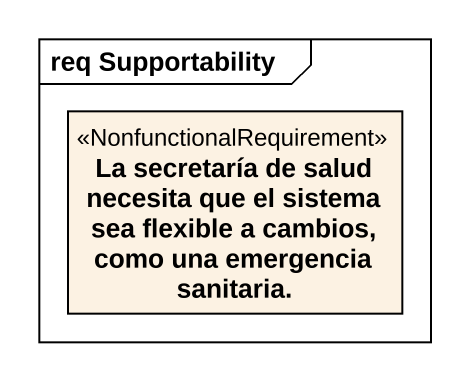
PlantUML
@startuml
mainframe req Supportability
hide circle
hide empty members
class "La secretaría de salud necesita que el sistema sea flexible a cambios, como una emergencia sanitaria." as La_secretaría_de_salud <<NonfunctionalRequirement>>
@enduml
